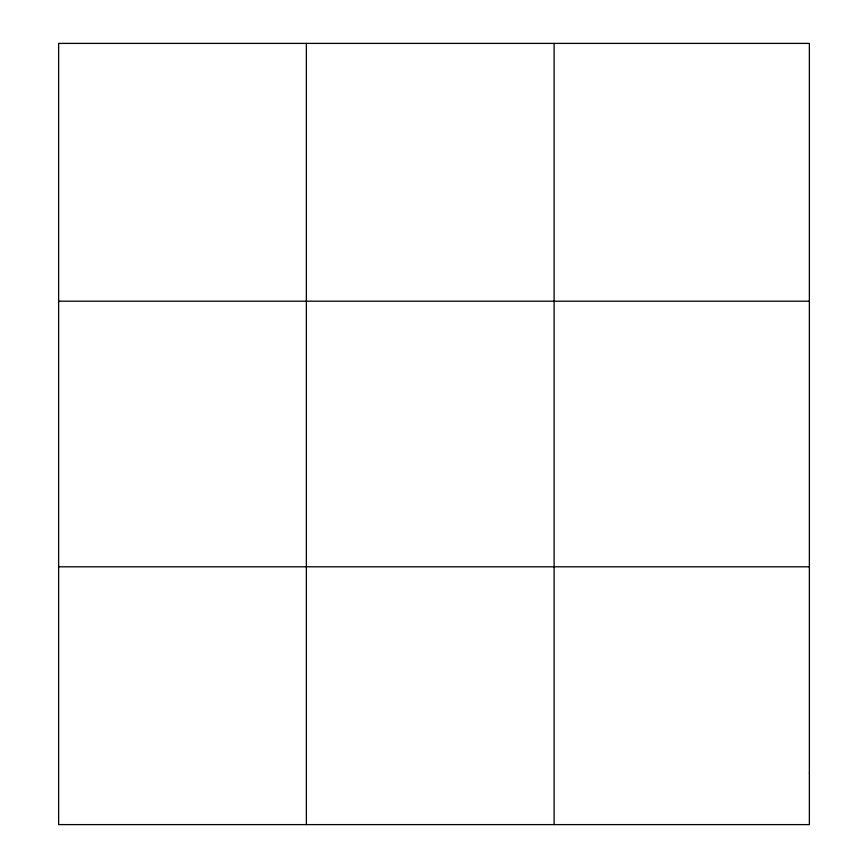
<?xml version="1.0" encoding="UTF-8"?>
<svg xmlns="http://www.w3.org/2000/svg" width="868" height="868" viewBox="0 0 868 868"><rect width="100%" height="100%" fill="white"/><g stroke="black" fill="none" stroke-linecap="round" stroke-linejoin="round"><path stroke-width="1.3" d="M306.371 43.4L306.371 824.6M554.12 43.4L554.12 824.6M58.633 301.196L809.367 301.196M58.633 566.804L809.367 566.804M809.367 773.041L809.367 824.6L58.633 824.6L58.633 43.4L809.367 43.4L809.367 773.041"/></g></svg>
